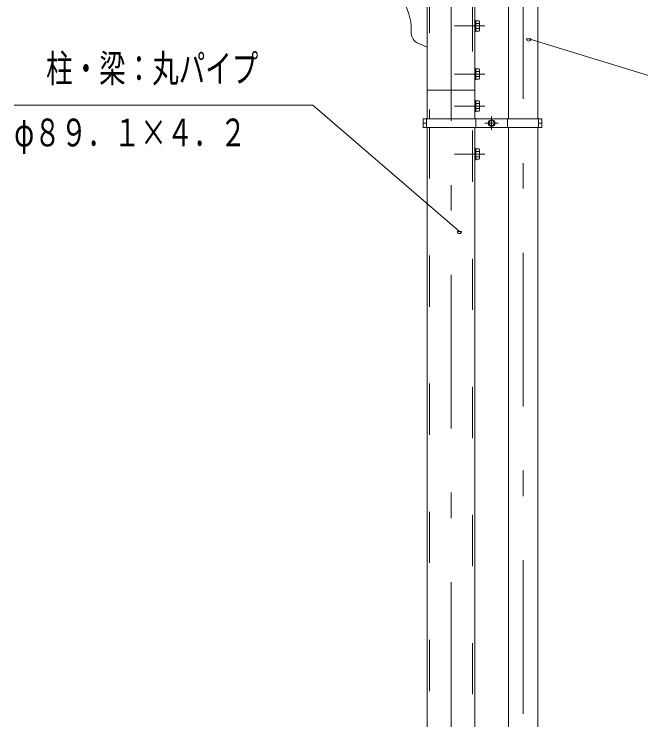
# Model space of a CAD drawing. Units: millimetres, scale not verified. Extents: x -25340 to 25345, y -10500 to 10500.
# Drawn here: x 18085 to 21023, y 3295 to 6600 of the extents above; entities that cross this region are included whole.
import ezdxf
from ezdxf.enums import TextEntityAlignment as Align

# ---------------------------------------------------------------- set-up
doc = ezdxf.new("R2010")
doc.units = ezdxf.units.MM
doc.header["$LTSCALE"] = 60
doc.linetypes.add('USER2', pattern=[10, 4, -6])
doc.linetypes.add('USER3', pattern=[24, 12, -5, 2, -5])
for name, color, linetype, lineweight in [('0-6_2-02BOLD', 7, 'Continuous', 18), ('0-7_2-12HIDDEN', 3, 'USER2', 18), ('0-8_2-22CENTER', 3, 'USER3', 18), ('0-A_2-52DIM', 3, 'Continuous', 18)]:
    doc.layers.add(name, color=color, linetype=linetype, lineweight=lineweight)
doc.styles.add('ＭＳ ゴシック', font='')
doc.styles.get('ＭＳ ゴシック').set_extended_font_data('MS Gothic')

msp = doc.modelspace()

# ---------------------------------------------------------------- linework, layer by layer
at = {"layer": '0-6_2-02BOLD'}
for p, q in [((20401.88, 6839.93), (20401.88, 6109.93)), ((20539.38, 6839.93), (20539.38, 6109.93)), ((20244.5, 6649.48), (20244.5, 6109.93)), ((20249.5, 6571.18), (20244.5, 6571.18)), ((20249.5, 6571.18), (20249.5, 6518.68)), ((20264.74, 6569.47), (20249.5, 6569.47)), ((20264.74, 6557.2), (20249.5, 6557.2)), ((20267, 6565.55), (20264.74, 6569.47)), ((19946.75, 6527.21), (19946.75, 6510.41)), ((20249.5, 6518.68), (20244.5, 6518.68)), ((20264.74, 6532.66), (20249.5, 6532.66)), ((19978.01, 6464.06), (20021.75, 6446.38)), ((20249.5, 6346.18), (20244.5, 6346.18)), ((20264.74, 6344.47), (20249.5, 6344.47)), ((20264.74, 6332.2), (20249.5, 6332.2)), ((20267, 6340.56), (20264.74, 6344.47)), ((20267, 6340.56), (20267, 6299.3)), ((20264.74, 6307.66), (20249.5, 6307.66)), ((20264.74, 6295.39), (20249.5, 6295.39)), ((20267, 6299.3), (20264.74, 6295.39)), ((20021.75, 6244.93), (20244.5, 6244.93)), ((20264.74, 6194.47), (20249.5, 6194.47)), ((20264.74, 6182.2), (20249.5, 6182.2)), ((20267, 6190.55), (20264.74, 6194.47)), ((20267, 6149.3), (20267, 6190.55)), ((20264.74, 6157.66), (20249.5, 6157.66)), ((20249.5, 6143.68), (20244.5, 6143.68)), ((20002.5, 6109.93), (20002.5, 6069.93)), ((20002.5, 6089.93), (20017.75, 6089.93)), ((20017.75, 6109.93), (20017.75, 6069.93)), ((20248.5, 6109.93), (20248.5, 6069.93)), ((20310.69, 6097.15), (20323.19, 6104.36)), ((20323.19, 6104.36), (20335.69, 6097.15)), ((20335.69, 6097.15), (20335.69, 6082.71)), ((20397.87, 6109.93), (20397.87, 6069.93)), ((20543.37, 6109.93), (20543.37, 6069.93)), ((20543.37, 6089.93), (20558.62, 6089.93)), ((20002.5, 6069.93), (20558.62, 6069.93)), ((20021.75, 6069.93), (20021.75, 1614.93)), ((20244.5, 1614.93), (20244.5, 6069.93)), ((20401.88, 6069.93), (20401.88, 1614.93)), ((20539.38, 6069.93), (20539.38, 1614.93)), ((20249.5, 5971.18), (20244.5, 5971.18)), ((20249.5, 5918.68), (20249.5, 5971.18)), ((20264.74, 5969.47), (20249.5, 5969.47)), ((20264.74, 5957.2), (20249.5, 5957.2)), ((20249.5, 5918.68), (20244.5, 5918.68)), ((20264.74, 5932.66), (20249.5, 5932.66)), ((20264.74, 5920.39), (20249.5, 5920.39)), ((20267, 5924.3), (20264.74, 5920.39))]:
    msp.add_line(p, q, dxfattribs=at)
for points in [[(20244.5, 6649.48), (20133.13, 6819.93), (20021.75, 6746.38), (20021.75, 6109.93)], [(20267, 6565.55), (20267, 6524.3), (20264.74, 6520.39), (20249.5, 6520.39)], [(20249.5, 6346.18), (20249.5, 6293.68), (20244.5, 6293.68)], [(20249.5, 6143.68), (20249.5, 6196.18), (20244.5, 6196.18)], [(20267, 6149.3), (20264.74, 6145.39), (20249.5, 6145.39)], [(20002.5, 6109.93), (20558.62, 6109.93), (20558.62, 6069.93)], [(20310.69, 6097.15), (20310.69, 6082.71), (20323.19, 6075.5), (20335.69, 6082.71)], [(20267, 5924.3), (20267, 5965.56), (20264.74, 5969.47)]]:
    msp.add_lwpolyline(points, dxfattribs=at)
for radius in [15.62, 12.25]:
    msp.add_circle((20323.19, 6089.93), radius, dxfattribs=at)
for centre, radius, start, end in [((19696.75, 6527.21), 250, 0, 67.98738), ((20257.54, 6563.33), 9.46, 319.57169, 0), ((20232.55, 6544.93), 34.45, 339.1357, 20.8643), ((20257.54, 6526.52), 9.46, 0, 40.43115), ((19996.75, 6510.41), 50, 180, 247.98738), ((20257.54, 6338.34), 9.46, 319.57169, 0), ((20232.55, 6319.93), 34.45, 339.1357, 20.8643), ((20257.54, 6301.53), 9.46, 0, 40.43115), ((20257.54, 6188.33), 9.46, 319.56883, 0), ((20232.55, 6169.93), 34.45, 339.13568, 20.86429), ((20257.54, 6151.52), 9.46, 0, 40.4283), ((20257.54, 5963.33), 9.46, 319.56883, 0), ((20232.55, 5944.93), 34.45, 339.13568, 20.86429), ((20257.54, 5926.53), 9.46, 0, 40.4283)]:
    msp.add_arc(centre, radius, start, end, dxfattribs=at)
at = {"layer": '0-7_2-12HIDDEN'}
for p, q in [((20032.25, 6753.33), (20032.25, 6109.93)), ((20234, 6665.66), (20234, 6109.93)), ((20032.25, 6069.93), (20032.25, 1614.93)), ((20234, 1614.93), (20234, 6069.93))]:
    msp.add_line(p, q, dxfattribs=at)
at = {"layer": '0-8_2-22CENTER'}
for p, q in [((20470.62, 6922.98), (20470.62, 1379.52)), ((20133.13, 6819.93), (20133.13, -1305.07)), ((20292, 6544.93), (20149.5, 6544.93)), ((20292, 6319.93), (20149.5, 6319.93)), ((20292, 6169.93), (20149.5, 6169.93)), ((20323.19, 6121.18), (20323.19, 6058.68)), ((20291.94, 6089.93), (20354.44, 6089.93)), ((20292, 5944.93), (20149.5, 5944.93))]:
    msp.add_line(p, q, dxfattribs=at)
at = {"layer": '0-A_2-52DIM'}
for p, q in [((20507, 6484.1), (20487, 6484.1)), ((22233.13, 5955.51), (20497, 6484.1)), ((18084.98, 6174), (19484.98, 6174)), ((19484.98, 6174), (20172.41, 5582.69)), ((20182.41, 5582.69), (20162.41, 5582.69))]:
    msp.add_line(p, q, dxfattribs=at)
for centre in [(20497, 6484.1), (20172.41, 5582.69)]:
    msp.add_arc(centre, 10, 180, 0, dxfattribs=at)

# ---------------------------------------------------------------- texts
at = {"layer": '0-A_2-52DIM', "color": 7, "style": 'ＭＳ ゴシック', "width": 0.7}
for s, p in [('柱・梁：丸パイプ', (18234.98, 6241.77)), ('φ８９．１×４．２', (18084.98, 5941.77))]:
    msp.add_text(s, height=130.2, dxfattribs=at).set_placement(p, align=Align.BOTTOM_LEFT)

doc.saveas('drawing.dxf')
